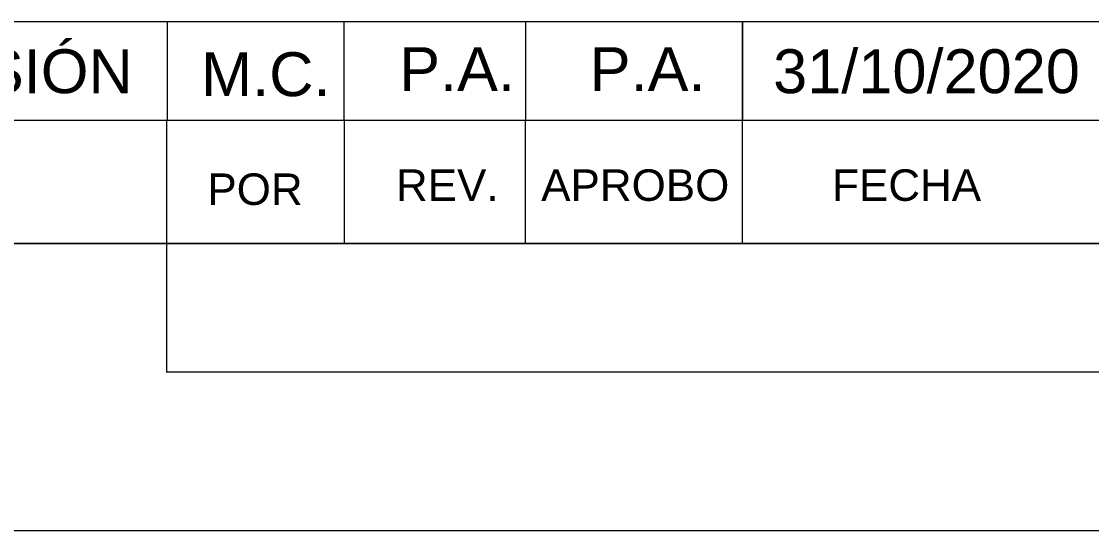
# Model space of a CAD drawing. Header units: millimetres. Extents: x 701 to 3045, y -109 to 653.
# Drawn here: x 1214.9 to 1274.7, y -6.9 to 21.6 of the extents above; entities that cross this region are included whole.
import ezdxf

# ---------------------------------------------------------------- set-up
doc = ezdxf.new("R2010")
doc.units = ezdxf.units.MM
doc.linetypes.add('XKITLINE00', pattern=[0])
for name, color, linetype, lineweight in [('G-Text', 2, 'Continuous', 50), ('G-TEXT 5', 3, 'Continuous', 5), ('Hoja del dibujo', 5, 'Continuous', 0), ('Otro tipo de objeto', 4, 'Continuous', 0)]:
    doc.layers.add(name, color=color, linetype=linetype, lineweight=lineweight)
doc.styles.add('ROMAND_BOLD', font='arial.ttf')

msp = doc.modelspace()

# ---------------------------------------------------------------- linework, layer by layer
at = {"layer": 'Hoja del dibujo', "color": 5, "linetype": 'XKITLINE00', "lineweight": 0}
msp.add_line((700.778, -6.861), (1543.776, -6.861), dxfattribs=at)
at = {"layer": 'Otro tipo de objeto', "linetype": 'XKITLINE00', "lineweight": 0}
for p, q in [((1163.642, 21.584), (1275.515, 21.584)), ((1223.064, 21.584), (1223.064, 16.071)), ((1232.948, 21.584), (1232.948, 16.071)), ((1243.087, 21.584), (1243.087, 16.071)), ((1255.217, 21.584), (1255.217, 16.071)), ((1255.228, 9.177), (1255.228, 21.584)), ((1163.642, 16.071), (1275.515, 16.071)), ((1223.063, 9.177), (1223.063, 16.071)), ((1232.973, 9.177), (1232.973, 16.071)), ((1243.087, 9.177), (1243.087, 16.071)), ((1527.738, 9.177), (723.833, 9.177)), ((1194.949, 9.177), (1397.429, 9.177)), ((1223.049, 2.003), (1223.049, 9.177)), ((1223.016, 2.003), (1527.738, 2.003))]:
    msp.add_line(p, q, dxfattribs=at)

# ---------------------------------------------------------------- texts
at = {"layer": 'G-Text', "style": 'ROMAND_BOLD'}
for s, height, p in [('EMITIDO PARA REVISIÓN', 2.45203, (1179.282, 17.575)), ('M.C.', 2.452, (1224.969, 17.41)), ('P.A.', 2.452, (1236.037, 17.692)), ('P.A.', 2.452, (1246.683, 17.692)), ('31/10/2020', 2.452, (1256.932, 17.575))]:
    msp.add_text(s, height=height, dxfattribs=at).set_placement(p)
at = {"layer": 'G-TEXT 5', "style": 'ROMAND_BOLD'}
for s, p in [('REV.', (1235.858, 11.56)), ('APROBO', (1243.975, 11.56)), ('FECHA', (1260.229, 11.56)), ('POR', (1225.321, 11.333))]:
    msp.add_text(s, height=1.7584, dxfattribs=at).set_placement(p)

doc.saveas('drawing.dxf')
